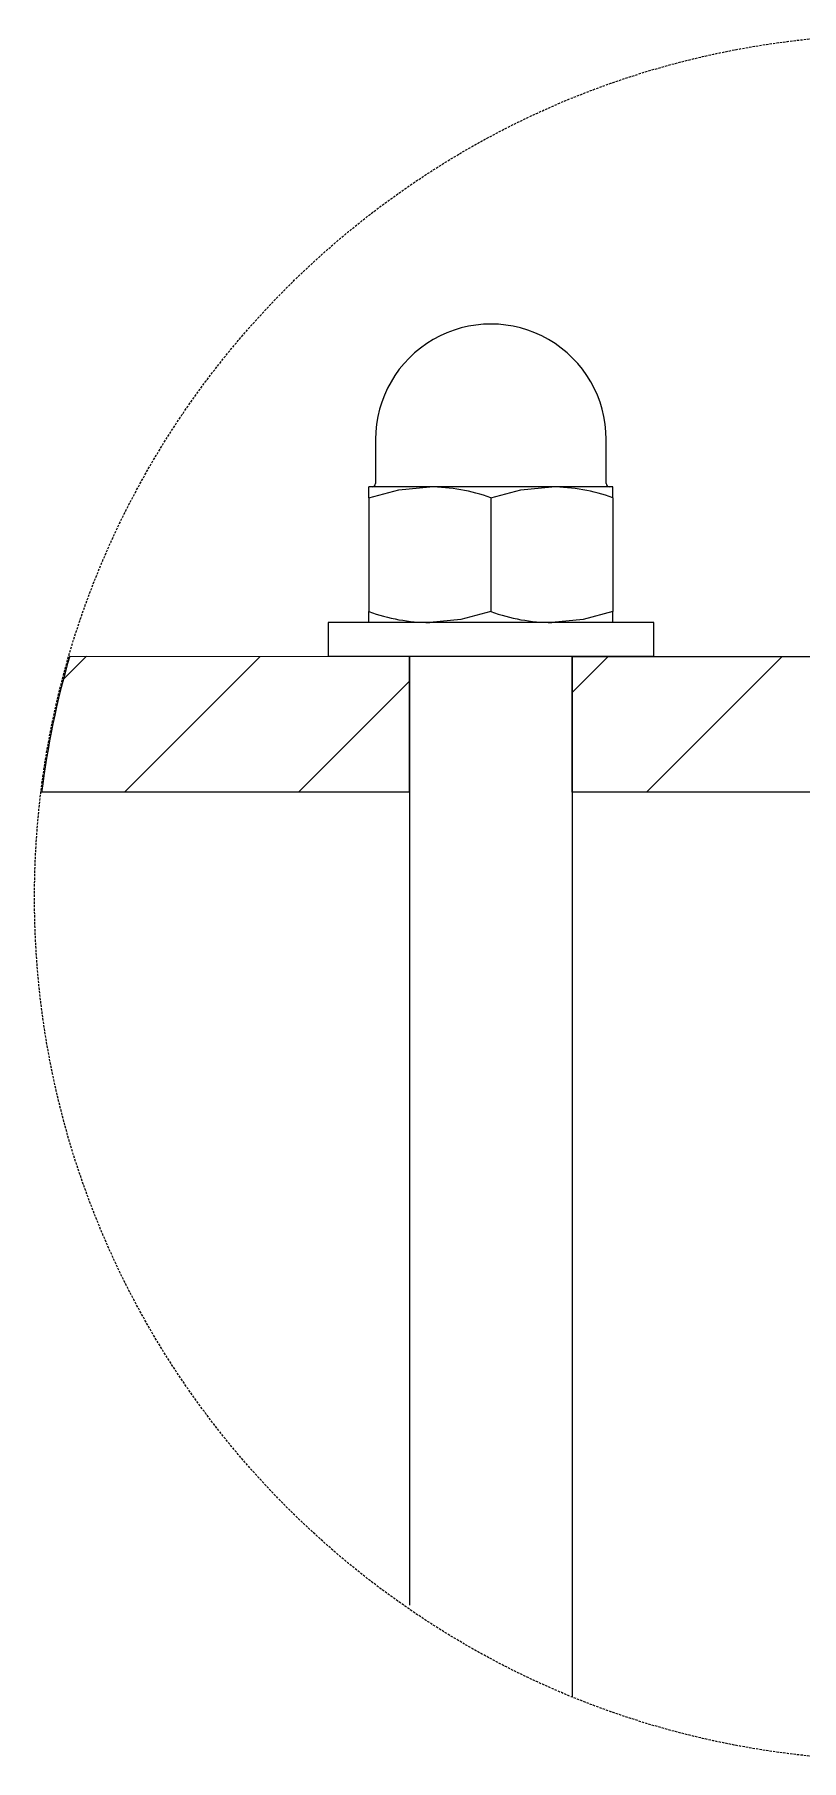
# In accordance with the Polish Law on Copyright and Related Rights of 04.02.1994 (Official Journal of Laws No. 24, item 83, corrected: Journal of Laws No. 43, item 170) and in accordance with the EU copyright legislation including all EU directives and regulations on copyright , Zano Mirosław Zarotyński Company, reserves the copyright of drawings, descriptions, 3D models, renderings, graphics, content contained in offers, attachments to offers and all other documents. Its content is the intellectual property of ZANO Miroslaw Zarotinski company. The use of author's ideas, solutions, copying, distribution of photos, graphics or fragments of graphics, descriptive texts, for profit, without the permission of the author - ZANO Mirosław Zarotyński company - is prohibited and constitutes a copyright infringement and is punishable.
# Model space of a CAD drawing. Header units: millimetres. Extents: x -31 to 4670, y 115 to 3153.
# Drawn here: x 1171 to 1595, y 115 to 1069 of the extents above; entities that cross this region are included whole.
import ezdxf

# ---------------------------------------------------------------- set-up
doc = ezdxf.new("R2010")
doc.units = ezdxf.units.MM
doc.linetypes.add('HIDDEN', pattern=[1.905, 1.27, -0.635])
doc.layers.add('ZANO_R', color=7, linetype='Continuous', lineweight=0)
doc.layers.add('ZANO_R_przerywana', color=7, linetype='HIDDEN', lineweight=0)

msp = doc.modelspace()

# ---------------------------------------------------------------- linework, layer by layer
at = {"layer": 'ZANO_R'}
for p, q in [((1359.09, 844.9), (1359.09, 820.52)), ((1486.59, 820.52), (1486.59, 844.9)), ((1355.34, 812.62), (1355.34, 818.65)), ((1389.09, 818.65), (1355.34, 818.65)), ((1355.34, 812.62), (1371.87, 816.99)), ((1355.34, 812.62), (1355.34, 749.68)), ((1371.87, 816.99), (1389.09, 818.65)), ((1456.59, 818.65), (1389.09, 818.65)), ((1422.84, 812.62), (1439.37, 816.99)), ((1422.84, 812.62), (1422.84, 749.68)), ((1439.37, 816.99), (1456.59, 818.65)), ((1490.34, 818.65), (1456.59, 818.65)), ((1490.34, 812.62), (1490.34, 818.65)), ((1490.34, 812.62), (1490.34, 749.68)), ((1355.34, 743.65), (1355.34, 749.68)), ((1406.3, 745.3), (1389.09, 743.65)), ((1422.84, 749.68), (1406.3, 745.3)), ((1473.8, 745.3), (1456.59, 743.65)), ((1490.34, 749.68), (1473.8, 745.3)), ((1490.34, 743.65), (1490.34, 749.68)), ((1332.84, 743.65), (1332.84, 724.9)), ((1512.84, 743.65), (1332.84, 743.65)), ((1512.84, 724.9), (1512.84, 743.65)), ((1186.5, 712.34), (1199.22, 725.06)), ((1190.02, 725.06), (1377.84, 724.9)), ((1220.27, 649.9), (1295.35, 724.97)), ((1512.84, 724.9), (1332.84, 724.9)), ((1377.84, 649.9), (1377.84, 724.9)), ((1377.84, 724.9), (1377.84, 212.31)), ((1467.84, 649.9), (1467.84, 724.9)), ((1467.84, 724.9), (1827.84, 724.9)), ((1467.84, 724.9), (1467.84, 150.09)), ((1467.84, 705.03), (1487.71, 724.9)), ((1508.93, 649.9), (1583.93, 724.9)), ((1316.49, 649.9), (1377.84, 711.24)), ((1377.84, 649.9), (1174.55, 649.9)), ((1827.84, 649.9), (1467.84, 649.9)), ((1377.84, 249.6), (1377.84, 200.44))]:
    msp.add_line(p, q, dxfattribs=at)
for centre, radius, start, end in [((1422.84, 844.9), 63.75, 359.99973, 180.00027), ((1357.21, 820.52), 1.88, 270.00294, 359.99024), ((1388.22, 716.33), 102.32, 70.22696, 89.51677), ((1455.72, 716.33), 102.32, 70.22696, 89.51677), ((1488.46, 820.52), 1.88, 180.00976, 269.99706), ((1389.95, 845.97), 102.32, 250.22793, 269.51626), ((1457.45, 845.97), 102.32, 250.22793, 269.51626), ((1647.63, 591.67), 476.65, 163.74786, 173.01448)]:
    msp.add_arc(centre, radius, start, end, dxfattribs=at)
at = {"layer": 'ZANO_R_przerywana'}
msp.add_circle((1647.63, 591.67), 477.06, dxfattribs=at)

doc.saveas('drawing.dxf')
